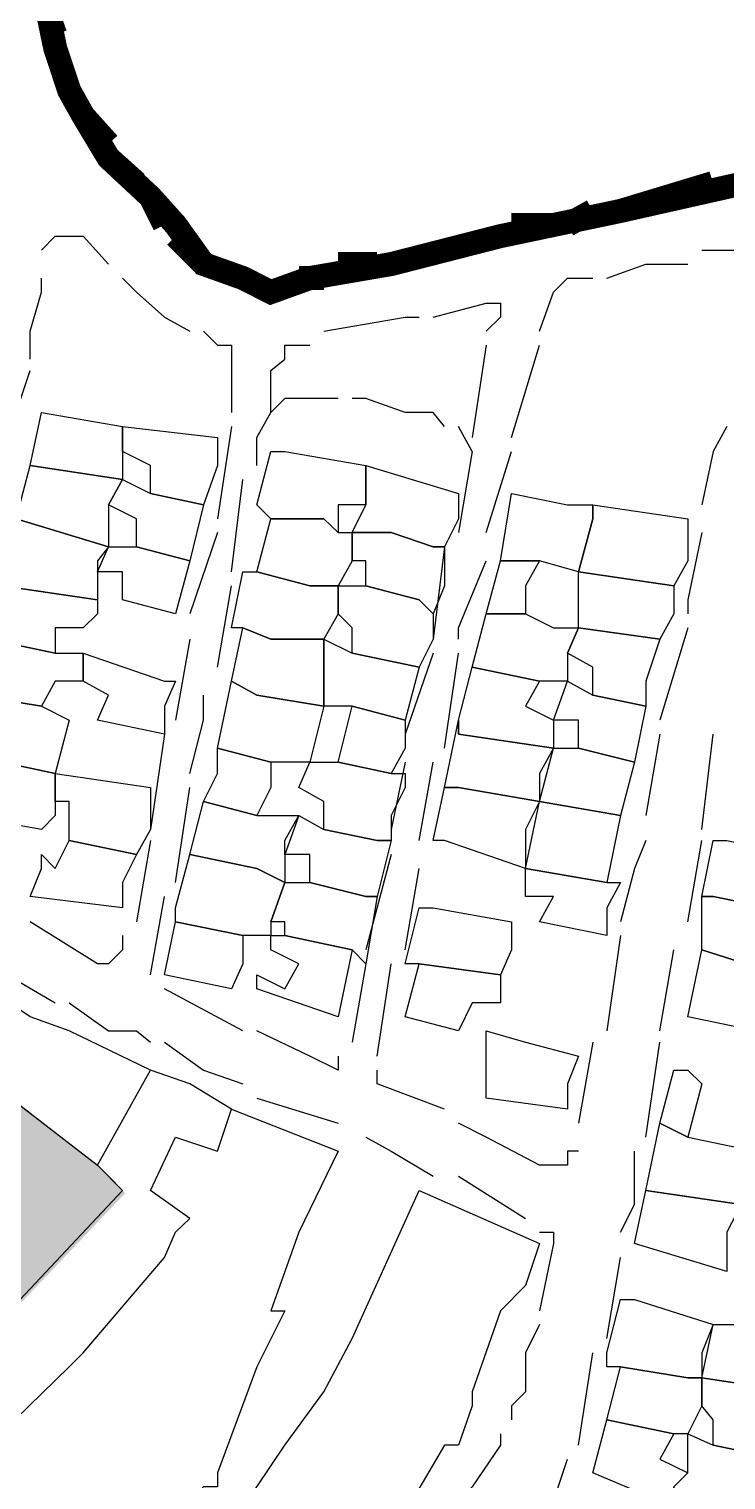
# Model space of a CAD drawing. Header units: millimetres. Extents: x -3588 to 75209, y -3737 to 38254.
# Drawn here: x 27344.3 to 27414.5, y 5029.3 to 5175.6 of the extents above; entities that cross this region are included whole.
import ezdxf

# ---------------------------------------------------------------- set-up
doc = ezdxf.new("R2010")
doc.units = ezdxf.units.MM
doc.layers.add('H', color=250, linetype='Continuous')
doc.layers.add('P', color=253, linetype='Continuous')

msp = doc.modelspace()

# ---------------------------------------------------------------- hatches: boundary and pattern name
at = {"layer": 'H', "linetype": 'Continuous'}
msp.add_hatch(color=256, dxfattribs=at).paths.add_polyline_path([(27351.144, 5061.005), (27353.96, 5058.188), (27332.227, 5035.319), (27329.395, 5036.727), (27326.866, 5039.272), (27325.442, 5040.68), (27317.264, 5047.45), (27338.997, 5070.607), (27351.144, 5061.005), (27351.144, 5061.005)])

# ---------------------------------------------------------------- linework, layer by layer
at = {"layer": 'P'}
for points, const_width in [([(27345.494, 5180.409), (27346.903, 5173.639), (27348.311, 5169.398), (27349.719, 5166.869), (27352.264, 5162.628), (27356.505, 5158.675), (27359.034, 5155.859), (27361.866, 5151.906), (27365.819, 5150.498), (27368.636, 5149.073), (27372.589, 5150.498), (27380.783, 5151.906), (27391.793, 5154.723), (27403.924, 5157.267), (27440.332, 5165.461)], 2.417), ([(27345.494, 5179), (27346.903, 5175.047)], 2.417), ([(27345.494, 5180.409), (27346.903, 5173.639), (27348.311, 5169.398), (27349.719, 5166.869), (27352.264, 5162.628), (27356.505, 5158.675), (27359.034, 5155.859), (27361.866, 5151.906), (27365.819, 5150.498), (27368.636, 5149.073), (27372.589, 5150.498), (27380.783, 5151.906), (27391.793, 5154.723), (27403.924, 5157.267), (27440.332, 5165.461), (27440.332, 5166.869), (27443.165, 5166.869), (27443.165, 5165.461), (27443.165, 5162.628), (27468.851, 5048.874), (27512.317, 4852.396)], 1.2), ([(27346.903, 5173.639), (27348.311, 5169.398), (27349.719, 5166.869), (27352.264, 5164.037)], 2.417), ([(27352.264, 5162.628), (27355.097, 5160.084)], 2.417), ([(27403.924, 5157.267), (27413.238, 5160.084)], 2.417), ([(27356.505, 5158.675), (27357.913, 5155.859)], 2.417), ([(27398.563, 5155.859), (27401.107, 5157.267)], 2.417), ([(27392.913, 5155.859), (27397.154, 5155.859)], 2.417), ([(27359.034, 5154.723), (27361.866, 5151.906), (27365.819, 5150.498), (27368.636, 5149.073)], 2.417), ([(27380.783, 5151.906), (27391.793, 5154.723)], 2.417), ([(27375.421, 5151.906), (27379.358, 5151.906)], 2.417), ([(27371.468, 5150.498), (27372.589, 5150.498), (27373.997, 5150.498)], 2.417)]:
    msp.add_lwpolyline(points, dxfattribs=dict(at, const_width=const_width))
for points in [[(27345.494, 5180.409), (27346.903, 5173.639), (27348.311, 5169.398), (27349.719, 5166.869), (27352.264, 5162.628), (27356.505, 5158.675), (27359.034, 5155.859), (27361.866, 5151.906), (27365.819, 5150.498), (27368.636, 5149.073), (27372.589, 5150.498), (27380.783, 5151.906), (27391.793, 5154.723), (27403.924, 5157.267), (27414.646, 5160.084), (27431.018, 5164.037), (27437.804, 5165.461), (27443.165, 5165.461), (27459.537, 5169.398), (27471.668, 5172.231), (27475.621, 5172.231)], [(27345.494, 5153.314), (27346.903, 5154.723), (27348.311, 5154.723), (27349.719, 5154.723), (27352.264, 5151.906)], [(27412.118, 5153.314), (27414.646, 5153.314), (27416.071, 5153.314), (27416.071, 5151.906), (27417.479, 5150.498), (27417.479, 5149.073), (27417.479, 5147.953)], [(27344.358, 5142.304), (27344.358, 5145.136), (27345.494, 5149.073), (27345.494, 5150.498)], [(27353.672, 5150.498), (27355.097, 5149.073), (27357.913, 5146.545), (27360.458, 5145.136)], [(27395.746, 5145.136), (27397.154, 5149.073), (27398.563, 5150.498), (27401.107, 5150.498)], [(27402.516, 5150.498), (27406.469, 5151.906), (27410.694, 5151.906)], [(27385.008, 5146.545), (27390.369, 5147.953), (27391.793, 5147.953), (27391.793, 5146.545), (27390.369, 5145.136)], [(27373.997, 5145.136), (27382.191, 5146.545), (27383.599, 5146.545)], [(27361.866, 5145.136), (27363.275, 5143.712), (27364.683, 5143.712), (27364.683, 5141.183), (27364.683, 5138.351), (27364.683, 5136.942)], [(27368.636, 5136.942), (27368.636, 5141.183), (27370.044, 5142.304), (27370.044, 5143.712), (27371.468, 5143.712), (27372.589, 5143.712)], [(27390.369, 5143.712), (27388.961, 5134.398)], [(27392.913, 5134.398), (27395.746, 5143.712)], [(27341.542, 5131.581), (27342.95, 5136.942), (27344.358, 5141.183)], [(27375.421, 5138.351), (27373.997, 5138.351), (27372.589, 5138.351), (27370.044, 5138.351), (27368.636, 5136.942)], [(27386.144, 5135.534), (27385.008, 5136.942), (27382.191, 5136.942), (27378.238, 5138.351), (27376.83, 5138.351)], [(27353.672, 5134.398), (27353.672, 5132.99), (27353.672, 5130.173), (27344.358, 5131.581), (27345.494, 5136.942), (27353.672, 5135.534), (27353.672, 5134.398)], [(27367.227, 5131.581), (27367.227, 5134.398), (27368.636, 5136.942)], [(27363.275, 5131.581), (27361.866, 5127.628), (27356.505, 5128.749), (27356.505, 5131.581), (27353.672, 5132.99), (27353.672, 5135.534), (27363.275, 5134.398), (27363.275, 5131.581)], [(27364.683, 5135.534), (27363.275, 5126.22)], [(27388.961, 5132.99), (27387.552, 5135.534)], [(27414.646, 5135.534), (27413.238, 5132.99), (27412.118, 5127.628)], [(27378.238, 5127.628), (27375.421, 5127.628), (27375.421, 5124.812), (27373.997, 5126.22), (27368.636, 5126.22), (27367.227, 5127.628), (27368.636, 5132.99), (27370.044, 5132.99), (27378.238, 5131.581), (27378.238, 5127.628)], [(27388.961, 5132.99), (27387.552, 5124.812)], [(27390.369, 5124.812), (27392.913, 5132.99)], [(27352.264, 5127.628), (27352.264, 5123.387), (27342.95, 5126.22), (27344.358, 5131.581), (27353.672, 5130.173), (27352.264, 5127.628)], [(27387.552, 5126.22), (27386.144, 5123.387), (27385.008, 5123.387), (27380.783, 5124.812), (27376.83, 5124.812), (27378.238, 5127.628), (27378.238, 5131.581), (27387.552, 5128.749), (27387.552, 5126.22)], [(27356.505, 5128.749), (27361.866, 5127.628), (27360.458, 5121.979), (27355.097, 5123.387), (27355.097, 5126.22), (27352.264, 5127.628), (27353.672, 5130.173), (27356.505, 5128.749)], [(27364.683, 5120.859), (27365.819, 5130.173)], [(27398.563, 5127.628), (27401.107, 5127.628), (27401.107, 5126.22), (27399.683, 5120.859), (27395.746, 5121.979), (27391.793, 5121.979), (27392.913, 5128.749), (27398.563, 5127.628)], [(27410.694, 5121.979), (27409.285, 5119.434), (27399.683, 5120.859), (27401.107, 5126.22), (27401.107, 5127.628), (27410.694, 5126.22), (27410.694, 5121.979)], [(27351.144, 5121.979), (27351.144, 5120.859), (27351.144, 5118.026), (27341.542, 5119.434), (27342.95, 5126.22), (27352.264, 5123.387), (27351.144, 5121.979)], [(27375.421, 5124.812), (27376.83, 5124.812), (27376.83, 5121.979), (27375.421, 5119.434), (27372.589, 5119.434), (27367.227, 5120.859), (27368.636, 5126.22), (27373.997, 5126.22), (27375.421, 5124.812)], [(27363.275, 5124.812), (27360.458, 5116.618)], [(27386.144, 5119.434), (27385.008, 5116.618), (27383.599, 5118.026), (27378.238, 5119.434), (27378.238, 5121.979), (27376.83, 5121.979), (27376.83, 5124.812), (27380.783, 5124.812), (27385.008, 5123.387), (27386.144, 5123.387), (27386.144, 5119.434)], [(27412.118, 5124.812), (27410.694, 5118.026), (27410.694, 5116.618)], [(27355.097, 5123.387), (27360.458, 5121.979), (27359.034, 5116.618), (27353.672, 5118.026), (27353.672, 5120.859), (27351.144, 5120.859), (27352.264, 5123.387), (27355.097, 5123.387)], [(27386.144, 5123.387), (27385.008, 5114.073)], [(27387.552, 5114.073), (27387.552, 5115.209), (27390.369, 5121.979)], [(27394.322, 5119.434), (27394.322, 5116.618), (27390.369, 5116.618), (27391.793, 5121.979), (27395.746, 5121.979), (27394.322, 5119.434)], [(27375.421, 5116.618), (27373.997, 5114.073), (27368.636, 5114.073), (27365.819, 5115.209), (27364.683, 5115.209), (27365.819, 5120.859), (27367.227, 5120.859), (27372.589, 5119.434), (27375.421, 5119.434), (27375.421, 5116.618)], [(27409.285, 5116.618), (27407.877, 5114.073), (27399.683, 5115.209), (27399.683, 5120.859), (27409.285, 5119.434), (27409.285, 5116.618)], [(27351.144, 5116.618), (27349.719, 5115.209), (27346.903, 5115.209), (27346.903, 5112.665), (27340.133, 5114.073), (27341.542, 5119.434), (27351.144, 5118.026), (27351.144, 5116.618)], [(27363.275, 5111.256), (27364.683, 5119.434)], [(27385.008, 5114.073), (27383.599, 5111.256), (27376.83, 5112.665), (27376.83, 5115.209), (27375.421, 5116.618), (27375.421, 5119.434), (27378.238, 5119.434), (27383.599, 5118.026), (27385.008, 5116.618), (27385.008, 5114.073)], [(27397.154, 5115.209), (27399.683, 5115.209), (27398.563, 5112.665), (27398.563, 5109.848), (27395.746, 5109.848), (27388.961, 5111.256), (27390.369, 5116.618), (27394.322, 5116.618), (27397.154, 5115.209)], [(27346.903, 5112.665), (27349.719, 5112.665), (27349.719, 5109.848), (27346.903, 5109.848), (27345.494, 5107.304), (27338.709, 5108.424), (27340.133, 5114.073), (27346.903, 5112.665)], [(27360.458, 5114.073), (27359.034, 5105.895)], [(27373.997, 5109.848), (27373.997, 5107.304), (27367.227, 5108.424), (27364.683, 5109.848), (27365.819, 5115.209), (27368.636, 5114.073), (27373.997, 5114.073), (27373.997, 5109.848)], [(27376.83, 5112.665), (27383.599, 5111.256), (27382.191, 5105.895), (27376.83, 5107.304), (27373.997, 5107.304), (27373.997, 5114.073), (27376.83, 5112.665)], [(27406.469, 5109.848), (27406.469, 5107.304), (27401.107, 5108.424), (27401.107, 5111.256), (27398.563, 5112.665), (27399.683, 5115.209), (27407.877, 5114.073), (27406.469, 5109.848)], [(27410.694, 5115.209), (27407.877, 5105.895)], [(27357.913, 5107.304), (27357.913, 5104.487), (27351.144, 5105.895), (27352.264, 5108.424), (27349.719, 5109.848), (27349.719, 5112.665), (27357.913, 5109.848), (27359.034, 5109.848), (27357.913, 5107.304)], [(27385.008, 5112.665), (27382.191, 5104.487)], [(27386.144, 5103.063), (27387.552, 5112.665)], [(27397.154, 5104.487), (27397.154, 5103.063), (27387.552, 5104.487), (27387.552, 5105.895), (27388.961, 5111.256), (27395.746, 5109.848), (27394.322, 5107.304), (27397.154, 5105.895), (27397.154, 5104.487)], [(27367.227, 5108.424), (27373.997, 5107.304), (27372.589, 5101.654), (27368.636, 5101.654), (27363.275, 5103.063), (27364.683, 5109.848), (27367.227, 5108.424)], [(27405.332, 5101.654), (27399.683, 5103.063), (27399.683, 5105.895), (27397.154, 5105.895), (27398.563, 5109.848), (27401.107, 5108.424), (27406.469, 5107.304), (27405.332, 5101.654)], [(27345.494, 5107.304), (27348.311, 5105.895), (27346.903, 5100.534), (27341.542, 5101.654), (27338.709, 5101.654), (27338.709, 5108.424), (27345.494, 5107.304)], [(27360.458, 5100.534), (27361.866, 5105.895), (27361.866, 5108.424)], [(27382.191, 5103.063), (27380.783, 5100.534), (27375.421, 5101.654), (27376.83, 5107.304), (27382.191, 5105.895), (27382.191, 5103.063)], [(27395.746, 5100.534), (27395.746, 5097.701), (27387.552, 5099.11), (27386.144, 5099.11), (27387.552, 5105.895), (27387.552, 5104.487), (27397.154, 5103.063), (27395.746, 5100.534)], [(27357.913, 5104.487), (27356.505, 5094.885)], [(27407.877, 5104.487), (27406.469, 5096.293)], [(27412.118, 5094.885), (27413.238, 5104.487)], [(27368.636, 5099.11), (27367.227, 5096.293), (27361.866, 5097.701), (27363.275, 5100.534), (27363.275, 5103.063), (27368.636, 5101.654), (27368.636, 5099.11)], [(27399.683, 5103.063), (27405.332, 5101.654), (27403.924, 5096.293), (27395.746, 5097.701), (27397.154, 5103.063), (27399.683, 5103.063)], [(27346.903, 5096.293), (27345.494, 5094.885), (27337.589, 5096.293), (27336.18, 5096.293), (27337.589, 5101.654), (27338.709, 5101.654), (27341.542, 5101.654), (27346.903, 5100.534), (27346.903, 5097.701), (27346.903, 5096.293)], [(27380.783, 5096.293), (27380.783, 5093.748), (27379.358, 5093.748), (27373.997, 5094.885), (27373.997, 5097.701), (27371.468, 5099.11), (27372.589, 5101.654), (27375.421, 5101.654), (27380.783, 5100.534), (27382.191, 5100.534), (27382.191, 5099.11), (27380.783, 5096.293)], [(27382.191, 5101.654), (27380.783, 5094.885), (27380.783, 5093.748)], [(27383.599, 5093.748), (27385.008, 5101.654)], [(27356.505, 5094.885), (27355.097, 5092.34), (27348.311, 5093.748), (27348.311, 5097.701), (27346.903, 5097.701), (27346.903, 5100.534), (27356.505, 5099.11), (27356.505, 5094.885)], [(27359.034, 5089.523), (27360.458, 5099.11)], [(27394.322, 5094.885), (27394.322, 5090.932), (27386.144, 5093.748), (27385.008, 5093.748), (27386.144, 5099.11), (27387.552, 5099.11), (27395.746, 5097.701), (27394.322, 5094.885)], [(27367.227, 5090.932), (27360.458, 5092.34), (27361.866, 5097.701), (27367.227, 5096.293), (27371.468, 5096.293), (27370.044, 5092.34), (27370.044, 5090.932), (27370.044, 5089.523), (27367.227, 5090.932)], [(27402.516, 5089.523), (27394.322, 5090.932), (27395.746, 5097.701), (27403.924, 5096.293), (27402.516, 5089.523)], [(27370.044, 5093.748), (27371.468, 5096.293), (27373.997, 5094.885), (27379.358, 5093.748), (27380.783, 5093.748), (27379.358, 5088.099), (27378.238, 5088.099), (27372.589, 5089.523), (27372.589, 5092.34), (27370.044, 5092.34), (27370.044, 5093.748)], [(27353.672, 5089.523), (27353.672, 5086.979), (27344.358, 5088.099), (27345.494, 5090.932), (27345.494, 5092.34), (27346.903, 5090.932), (27348.311, 5093.748), (27355.097, 5092.34), (27353.672, 5089.523)], [(27356.505, 5093.748), (27355.097, 5085.571)], [(27406.469, 5093.748), (27405.332, 5090.932), (27403.924, 5085.571)], [(27410.694, 5085.571), (27412.118, 5093.748)], [(27422.84, 5090.932), (27422.84, 5089.523), (27420.008, 5089.523), (27418.887, 5086.979), (27413.238, 5088.099), (27412.118, 5088.099), (27413.238, 5093.748), (27414.646, 5093.748), (27421.432, 5092.34), (27422.84, 5092.34), (27422.84, 5090.932)], [(27368.636, 5085.571), (27368.636, 5084.162), (27365.819, 5084.162), (27359.034, 5085.571), (27359.034, 5086.979), (27360.458, 5092.34), (27367.227, 5090.932), (27370.044, 5089.523), (27368.636, 5085.571)], [(27380.783, 5092.34), (27378.238, 5082.738)], [(27382.191, 5082.738), (27383.599, 5090.932)], [(27402.516, 5086.979), (27402.516, 5084.162), (27395.746, 5085.571), (27397.154, 5088.099), (27394.322, 5088.099), (27394.322, 5090.932), (27402.516, 5089.523), (27403.924, 5089.523), (27402.516, 5086.979)], [(27371.468, 5089.523), (27372.589, 5089.523), (27378.238, 5088.099), (27379.358, 5088.099), (27378.238, 5081.33), (27376.83, 5082.738), (27370.044, 5084.162), (27370.044, 5085.571), (27368.636, 5085.571), (27370.044, 5089.523), (27371.468, 5089.523)], [(27356.505, 5080.209), (27357.913, 5088.099)], [(27421.432, 5082.738), (27420.008, 5080.209), (27412.118, 5082.738), (27412.118, 5088.099), (27413.238, 5088.099), (27418.887, 5086.979), (27421.432, 5085.571), (27421.432, 5082.738)], [(27392.913, 5082.738), (27391.793, 5080.209), (27383.599, 5081.33), (27382.191, 5081.33), (27383.599, 5086.979), (27385.008, 5086.979), (27392.913, 5085.571), (27392.913, 5082.738)], [(27351.144, 5081.33), (27344.358, 5085.571)], [(27365.819, 5081.33), (27364.683, 5078.785), (27357.913, 5080.209), (27359.034, 5085.571), (27365.819, 5084.162), (27365.819, 5081.33)], [(27353.672, 5084.162), (27353.672, 5082.738), (27352.264, 5081.33), (27351.144, 5081.33)], [(27370.044, 5084.162), (27376.83, 5082.738), (27375.421, 5075.968), (27367.227, 5078.785), (27367.227, 5080.209), (27370.044, 5078.785), (27371.468, 5081.33), (27368.636, 5082.738), (27368.636, 5084.162), (27370.044, 5084.162)], [(27403.924, 5084.162), (27402.516, 5074.56)], [(27356.505, 5070.607), (27348.311, 5074.56), (27344.358, 5075.968), (27340.133, 5078.785), (27336.18, 5080.209), (27334.772, 5081.33), (27330.819, 5082.738), (27329.395, 5080.209), (27327.986, 5077.377), (27325.17, 5074.56), (27322.625, 5072.015), (27319.808, 5067.774), (27314.447, 5062.413), (27311.615, 5058.46), (27310.494, 5057.052), (27307.662, 5055.644), (27306.253, 5053.099), (27307.662, 5048.874), (27311.615, 5043.513), (27318.384, 5032.774), (27319.808, 5029.958)], [(27407.877, 5074.56), (27409.285, 5082.738)], [(27420.008, 5078.785), (27420.008, 5077.377), (27418.887, 5077.377), (27417.479, 5074.56), (27410.694, 5075.968), (27412.118, 5082.738), (27420.008, 5080.209), (27420.008, 5078.785)], [(27338.709, 5081.33), (27340.133, 5081.33), (27346.903, 5077.377)], [(27378.238, 5081.33), (27376.83, 5073.424)], [(27379.358, 5072.015), (27380.783, 5081.33)], [(27391.793, 5078.785), (27391.793, 5077.377), (27388.961, 5077.377), (27387.552, 5074.56), (27382.191, 5075.968), (27383.599, 5081.33), (27391.793, 5080.209), (27391.793, 5078.785)], [(27365.819, 5074.56), (27357.913, 5078.785)], [(27348.311, 5077.377), (27352.264, 5074.56), (27355.097, 5074.56), (27356.505, 5073.424)], [(27375.421, 5072.015), (27375.421, 5070.607), (27372.589, 5072.015), (27367.227, 5074.56)], [(27398.563, 5069.199), (27398.563, 5066.654), (27390.369, 5067.774), (27390.369, 5070.607), (27390.369, 5074.56), (27394.322, 5073.424), (27399.683, 5072.015), (27398.563, 5069.199)], [(27357.913, 5073.424), (27361.866, 5070.607), (27365.819, 5069.199)], [(27401.107, 5073.424), (27399.683, 5065.246)], [(27406.469, 5063.837), (27407.877, 5073.424)], [(27352.264, 5059.885), (27353.672, 5058.46), (27331.939, 5035.319), (27329.395, 5036.727), (27326.578, 5039.56), (27325.17, 5040.68), (27317.264, 5047.45), (27338.709, 5070.607), (27351.144, 5061.005), (27352.264, 5059.885)], [(27319.808, 5029.958), (27322.625, 5031.366), (27329.395, 5036.727), (27331.939, 5035.319), (27353.672, 5058.46), (27351.144, 5061.005), (27356.505, 5070.607)], [(27364.683, 5066.654), (27360.458, 5069.199), (27356.505, 5070.607)], [(27386.144, 5066.654), (27379.358, 5069.199), (27379.358, 5070.607)], [(27410.694, 5070.607), (27412.118, 5069.199), (27410.694, 5063.837), (27407.877, 5065.246), (27409.285, 5070.607), (27410.694, 5070.607)], [(27367.227, 5067.774), (27375.421, 5065.246)], [(27338.709, 5031.366), (27348.311, 5040.68), (27349.719, 5042.088), (27357.913, 5051.691), (27359.034, 5054.235), (27360.458, 5055.644), (27356.505, 5058.46), (27359.034, 5063.837), (27363.275, 5062.413), (27364.683, 5066.654), (27375.421, 5062.413), (27371.468, 5054.235)], [(27395.746, 5061.005), (27390.369, 5063.837), (27387.552, 5065.246)], [(27416.071, 5059.885), (27416.071, 5057.052), (27406.469, 5058.46), (27407.877, 5065.246), (27410.694, 5063.837), (27417.479, 5062.413), (27416.071, 5059.885)], [(27378.238, 5063.837), (27380.783, 5062.413), (27385.008, 5059.885)], [(27399.683, 5062.413), (27398.563, 5062.413), (27398.563, 5061.005), (27397.154, 5061.005), (27395.746, 5061.005)], [(27403.924, 5054.235), (27405.332, 5057.052), (27405.332, 5062.413)], [(27387.552, 5059.885), (27394.322, 5055.644)], [(27334.772, 5005.68), (27349.719, 5013.586), (27355.097, 5016.402), (27357.913, 5019.235), (27363.275, 5023.188), (27367.227, 5028.549), (27370.044, 5032.774), (27373.997, 5038.136), (27376.83, 5043.513), (27383.599, 5058.46), (27395.746, 5053.099), (27394.322, 5048.874)], [(27414.646, 5054.235), (27414.646, 5050.282), (27405.332, 5053.099), (27406.469, 5058.46), (27416.071, 5057.052), (27414.646, 5054.235)], [(27371.468, 5054.235), (27368.636, 5046.329), (27370.044, 5046.329), (27367.227, 5040.68), (27363.275, 5029.958), (27363.275, 5028.549), (27361.866, 5028.549), (27360.458, 5027.125), (27351.144, 5021.764), (27346.903, 5019.235), (27345.494, 5020.355), (27330.819, 5012.45)], [(27395.746, 5054.235), (27397.154, 5054.235), (27397.154, 5053.099), (27395.746, 5046.329)], [(27402.516, 5043.513), (27403.924, 5051.691)], [(27394.322, 5048.874), (27391.793, 5046.329), (27388.961, 5038.136), (27388.961, 5036.727), (27387.552, 5032.774), (27386.144, 5032.774), (27382.191, 5026.005), (27379.358, 5021.764), (27375.421, 5017.811), (27370.044, 5012.45), (27368.636, 5009.633), (27361.866, 5004.272), (27356.505, 5001.439), (27342.95, 4993.261)], [(27412.118, 5042.088), (27412.118, 5039.56), (27410.694, 5039.56), (27403.924, 5040.68), (27402.516, 5040.68), (27402.516, 5042.088), (27403.924, 5047.45), (27405.332, 5047.45), (27413.238, 5044.921), (27412.118, 5042.088)], [(27395.746, 5044.921), (27394.322, 5042.088), (27394.322, 5038.136), (27392.913, 5036.727), (27392.913, 5035.319)], [(27422.84, 5040.68), (27421.432, 5036.727), (27421.432, 5038.136), (27412.118, 5039.56), (27413.238, 5044.921), (27416.071, 5044.921), (27422.84, 5043.513), (27422.84, 5040.68)], [(27399.683, 5032.774), (27401.107, 5042.088)], [(27412.118, 5036.727), (27410.694, 5033.911), (27409.285, 5033.911), (27402.516, 5035.319), (27403.924, 5040.68), (27410.694, 5039.56), (27412.118, 5039.56), (27412.118, 5036.727)], [(27420.008, 5033.911), (27420.008, 5031.366), (27413.238, 5032.774), (27413.238, 5035.319), (27412.118, 5036.727), (27412.118, 5039.56), (27421.432, 5038.136), (27420.008, 5033.911)], [(27409.285, 5028.549), (27409.285, 5027.125), (27407.877, 5027.125), (27401.107, 5029.958), (27402.516, 5035.319), (27409.285, 5033.911), (27407.877, 5031.366), (27410.694, 5029.958), (27409.285, 5028.549)], [(27391.793, 5033.911), (27391.793, 5032.774), (27388.961, 5028.549), (27387.552, 5027.125)], [(27418.887, 5028.549), (27418.887, 5026.005), (27409.285, 5027.125), (27409.285, 5028.549), (27410.694, 5029.958), (27410.694, 5033.911), (27413.238, 5032.774), (27420.008, 5031.366), (27418.887, 5028.549)], [(27394.322, 5024.596), (27397.154, 5027.125), (27398.563, 5031.366)]]:
    msp.add_lwpolyline(points, dxfattribs=at)

doc.saveas('drawing.dxf')
